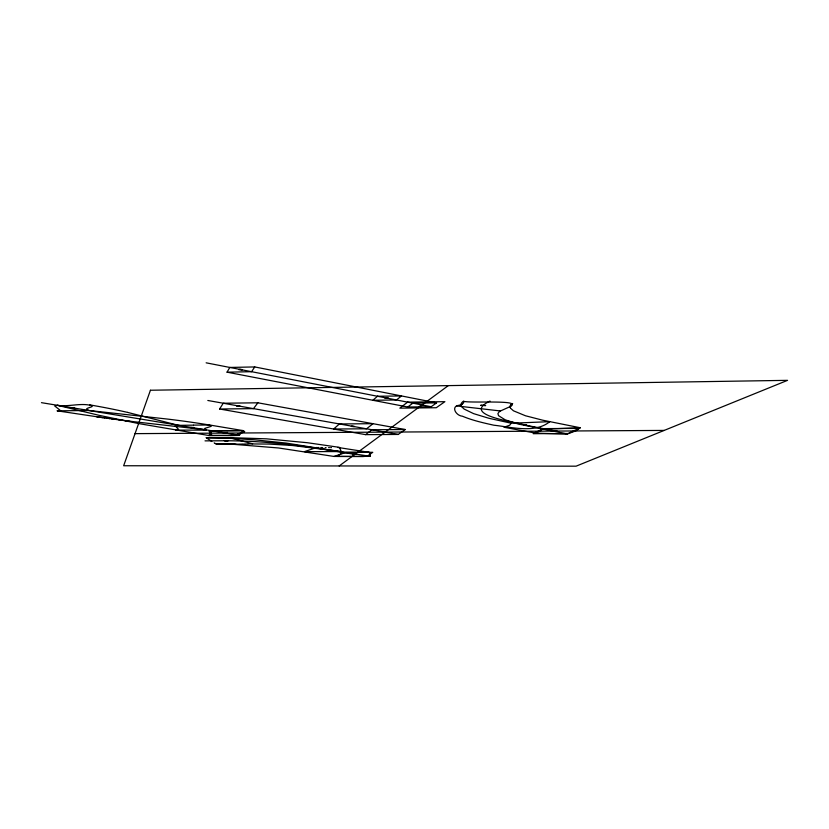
<?xml version="1.0" encoding="UTF-8"?>
<svg xmlns="http://www.w3.org/2000/svg" width="829" height="829" viewBox="0 0 829 829"><rect width="100%" height="100%" fill="white"/><g stroke="black" fill="none" stroke-linecap="round" stroke-linejoin="round"><path stroke-width="1.24" d="M227.042 372.169L229.799 367.444L254.752 366.936L436.582 402.873L431.163 406.738L407.754 407.008L227.042 372.169L251.601 371.693L254.752 366.936M219.592 409.008L223.25 403.236L257.892 402.801L405.215 429.536L398.221 434.448L365.589 434.634L219.592 409.008L253.477 408.624L257.892 402.801M193.302 425.142L180.048 425.339A35.647 5.171 3.7 0 0 179.074 425.277L175.188 425.805L178.515 429.349L175.582 430.096L205.426 430.137L206.369 429.888L204.639 429.018L204.753 428.406L211.271 426.313L209.55 425.028A189.489 25.772 4 0 0 167.676 419.091L88.786 410.479L57.253 410.842L59.906 410.034L54.735 406.034L57.429 405.308L99.459 415.412L138.723 423.588L208.825 435.505L211.923 430.811L243.063 430.603L244.742 431.567L241.602 432.914M230.027 435.65L239.27 435.38L243.063 430.603L209.457 424.976L193.52 425.122M510.674 406.397L510.032 406.873L510.581 408.241L513.431 410.79L525.472 415.764L542.757 420.21L580.31 427.764L575.823 430.873L567.678 433.878M511.306 405.837C520.498 399.619 469.017 403.454 463.463 401.226A93.335 15.71 1.7 0 0 460.965 404.656L461.608 406.676L464.126 409.07L473.618 413.64L488.934 418.282L511.244 423.225L549.751 421.671C535.192 433.691 511.296 427.07 493.866 425.215C483.234 422.842 472.509 420.448 462.427 416.21C455.846 415.754 450.437 406.106 459.245 405.226C461.225 404.884 464.851 403.039 463.515 401.329M510.757 406.324L499.524 411.402L497.887 413.619L498.561 415.692L505.141 419.785L518.177 424.013L567.347 433.981M365.589 434.634L371.889 429.754L405.215 429.536M407.754 407.008L412.811 403.163L436.582 402.873M339.175 465.96L448.302 385.62M490.032 401.07C459.432 415.65 518.539 422.262 525.379 425.132L555.751 431.08M462.105 404.137L460.8 404.718M241.436 432.945L237.788 434.033L238.773 435.038A35.274 5.078 3.6 0 1 239.084 435.184L208.835 435.505L229.405 435.629M333.952 456.437L346.159 452.375L369.185 452.333L370.449 455.909L362.895 456.551L333.952 456.437L278.575 447.981L231.902 444.189A61.139 8.249 3.4 0 0 216.006 443.909L215.239 443.474M535.026 432.956L540.404 431.101L542.073 429.225L580.31 427.764M511.244 423.225L509.68 425.246L503.98 427.256L534.912 432.987M227.229 430.728L243.052 430.603M227.022 430.748L213.861 430.925A35.056 5.036 3.5 0 0 212.898 430.862L209.084 431.287L210.214 433.059M228.483 437.671L223.447 437.94L253.684 439.722L286.005 443.049L370.459 456.396M316.688 447.453L304.44 451.639L341.237 451.567L292.45 445.505L269 444.064L249.073 443.919M208.835 435.505L211.768 434.924L210.4 433.204M337.745 447.432L369.185 452.333M248.472 443.94L247.871 443.961M247.26 443.981L242.928 444.095M223.498 437.971L222.514 437.971M222.628 437.971L208.338 437.816M242.306 444.106L241.353 444.126M331.465 447.608L330.647 447.619M240.711 444.137L240.078 444.147M239.436 444.157L230.535 444.189M329.424 447.639L328.595 447.639M135.044 433.64L664.184 430.417M205.022 440.862L225.985 440.779M226.099 440.779C259.332 440.8 292.492 444.22 325.269 449.515L354.874 454.396M231.312 444.189L231.871 444.189M326.077 447.65L325.227 447.639M230.193 444.189L230.721 444.189M230.431 444.189L228.338 444.168M228.503 444.168L216.017 443.909A61.626 8.321 3.4 0 1 236.141 444.375M322.647 447.619L320.896 447.577M567.005 434.085L534.446 433.101M318.688 447.515L317.808 447.494M207.872 437.795L206.266 437.722L211.851 441.505M57.429 405.308C67.408 406.821 77.263 403.682 87.232 404.759C101.086 406.656 81.377 407.733 87.988 410.137A38.03 5.71 4.4 0 1 88.413 410.314L88.786 410.479M206.369 429.888L132.391 421.536M500.239 410.935L456.489 405.909M130.744 421.339L133.117 421.629M130.92 421.36L109.293 418.552M127.987 420.987L129.448 421.173M125.044 420.614L126.516 420.8M123.573 420.427L124.309 420.521M122.112 420.241L118.07 419.712M114.06 419.184L116.454 419.505M111.48 418.842L113.127 419.059M109.822 418.624L104.527 417.899M106.526 418.179L108.174 418.396M104.879 417.951L57.253 410.842M103.231 417.723L96.641 416.811M41.45 402.666L239.374 435.339M207.82 400.48L398.221 434.448M206.141 362.822L431.163 406.738M127.531 412.376L178.1 425.225M252.638 443.774L229.332 437.608L266.513 438.831L307.528 442.738L339.444 447.359L341.216 451.38M214.949 443.308L214.183 442.873M510.115 406.811L510.125 406.873A77.252 12.963 1.6 0 1 512.695 403.505A77.895 13.077 1.6 0 0 510.322 407.692M89.781 404.884A202.058 28.186 4.6 0 1 127.459 412.376M206.266 437.722A75.325 10.321 3.4 0 1 222.98 437.961M224.4 440.624L227.809 440.945L224.4 440.624M190.763 427.577L193.872 427.536L190.815 427.536M523.534 425.194L525.389 425.381A3.699 0.591 2 0 0 526.85 425.215L525.358 424.883A3.689 0.58 2 0 0 523.907 425.049L523.534 425.194M351.372 426.427L353.227 426.634A3.554 0.549 2.9 0 0 354.491 426.469L352.895 426.147A3.544 0.549 2.9 0 0 351.631 426.313L351.392 426.407M71.646 407.909L73.636 408.179A3.668 0.56 4.3 0 0 74.693 407.992L72.817 407.65A3.658 0.56 4.3 0 0 71.76 407.827L71.667 407.878M150.432 390.241L123.656 465.753L576.072 466.178L787.55 380.345L150.432 390.241M238.825 369.62L241.063 369.921A4.238 0.777 3.6 0 0 242.462 369.682L240.441 369.237A4.228 0.767 3.6 0 0 239.053 369.475L238.897 369.547M385.143 398.179L387.174 398.417A3.948 0.674 2.7 0 0 388.614 398.221L386.874 397.827A3.938 0.674 2.7 0 0 385.444 398.034L385.143 398.179M553.917 431.132L555.731 431.318A3.637 0.57 1.8 0 0 557.192 431.163L555.762 430.831A3.637 0.56 1.8 0 0 554.3 430.997L553.917 431.132M224.193 433.101L227.281 433.059L224.193 433.101M480.861 405.277L485.587 405.557L480.861 405.277M236.752 405.972L238.742 406.22A3.762 0.611 3.5 0 0 239.975 406.034L238.192 405.671A3.751 0.601 3.5 0 0 236.959 405.858L236.814 405.92M383.464 432.147L385.278 432.344A3.492 0.528 2.7 0 0 386.542 432.199L385.008 431.878A3.492 0.528 2.7 0 0 383.734 432.033L383.464 432.147M420.158 405.008L422.148 405.246A3.886 0.653 2.5 0 0 423.588 405.049L421.92 404.676A3.876 0.653 2.5 0 0 420.469 404.873L420.189 404.977M353.382 454.396L356.387 454.375L353.413 454.375M339.393 423.951L333.631 429.018L366.553 428.8L373.019 423.692L339.393 423.951M377.485 396.262L372.832 400.272L396.48 399.972L401.495 395.941L377.485 396.262M342.646 452.375L337.413 456.416L366.967 456.385L372.77 452.313L342.646 452.375M407.588 402.138L399.837 408.137L436.261 407.733L444.883 401.682L407.588 402.138M543.171 428.624L533.202 433.691L568.155 433.494L578.922 428.386L543.171 428.624"/></g></svg>
